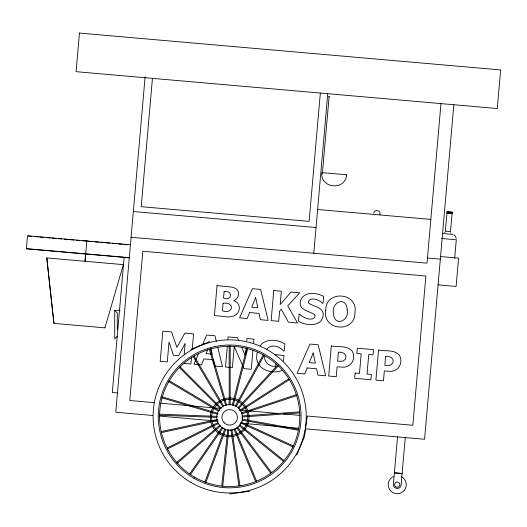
<?xml version="1.0" encoding="UTF-8"?>
<svg xmlns="http://www.w3.org/2000/svg" width="527" height="527" viewBox="0 0 527 527"><rect width="100%" height="100%" fill="white"/><g stroke="black" fill="none" stroke-linecap="round" stroke-linejoin="round"><path stroke-width="0.79" d="M264.752 355.745C263.559 362.128 269.62 367.029 275.654 366.357L275.911 363.406M85.664 253.823L85.045 261.352L86.889 240.45L86.823 241.076M124.135 257.393L112.317 392.49L117.462 392.944M145.116 76.889L115.775 412.239L152.632 415.467M152.448 78.352L141.223 206.676L309.112 221.36L320.337 93.042M184.18 354.546L185.161 343.373L178.554 355.765L173.403 355.317L169.048 341.964L167.303 361.911L160.188 361.291L162.823 331.193L171.532 331.957L176.907 347.392L184.852 333.123L193.567 333.881L192.21 349.335M191.499 357.471L190.932 363.979L184.167 363.386M227.275 346.667L225.497 367.003L232.407 367.609L234.245 346.628L244.008 368.623L251.287 369.256L252.92 350.554M227.914 339.348L228.125 336.905L237.407 337.721L238.375 339.889M245.635 354.23L246.181 347.965M246.801 340.91L247.005 338.558L253.915 339.164L253.559 343.229M283.5 360.916L283.981 355.462L274.692 354.645M313.789 253.243L327.748 93.687M322.346 173.95L329.098 96.751M397.549 436.896L393.386 484.346C392.76 489.287 400.856 489.991 401.106 485.018L405.27 437.568M440.954 103.812L427.008 263.151L131.085 237.255M453.819 104.939L424.571 439.261L305.798 428.866M447.133 213.053L447.245 211.762M447.463 213.079L447.575 211.795M447.93 213.119L448.042 211.834M448.503 213.172L448.615 211.88M449.149 213.224L449.261 211.94M449.821 213.283L449.933 211.999M450.473 213.343L450.585 212.058M451.059 213.395L451.171 212.104M451.54 213.435L451.652 212.15M451.889 213.468L452.001 212.177M452.179 212.197L452.067 213.481L446.968 213.033M454.676 258.276L456.296 239.778L441.639 238.5M221.768 485.222L227.829 429.577M222.71 486.157L228.856 429.689M307.175 416.422L304.534 436.481L296.793 455.17M257.281 352.556C253.039 367.984 270.358 375.422 282.683 370.277M373.715 213.316C374.018 208.685 381.581 210.352 379.895 214.687M232.236 405.263L246.899 347.84M233.237 405.52L247.697 348.894M104.945 327.847L123.344 264.633L46.784 257.934L53.919 323.387L104.952 327.853M204.937 481.928L224.864 428.741M205.905 482.291L225.833 429.103M207.572 349.895L206.057 353.61L212.197 354.151L211.011 348.663M198.521 353.755L193.923 364.243L201.505 364.901L203.923 358.92L212.592 359.684M202.454 344.77L206.722 335.034L214.97 335.758L216.32 341.318M445.203 231.788L444.663 232.618M235.147 406.271L263.164 354.981M236.05 406.772L264.073 355.475M189.727 473.799L222.196 427.193M190.576 474.392L223.046 427.786M266.807 349.23C271.142 343.624 279.639 346.18 283.559 350.962L284.244 351.022L284.863 343.966C277.538 339.223 266.003 338.215 260.107 345.738M238.276 407.364L277.558 365.204M238.474 408.675L278.315 365.909M117.31 336.259L114.728 338.841L114.728 310.423L120.156 310.423M177.006 462.159L219.996 425.039M177.059 463.483L220.668 425.816M239.792 410.25L288.282 379.117M240.352 411.119L289.527 379.539M85.11 261.346L85.012 261.339M167.56 447.739L217.658 422.766M167.283 449.03L218.857 423.326M190.932 349.315L209.621 341.568M241.234 412.97L295.917 394.802M241.557 413.952L297.024 395.527M161.17 431.593L217.499 419.452M161.387 432.608L217.717 420.467M229.68 493.918L249.739 491.276M241.959 415.968L299.441 411.897M242.031 417.002L299.514 412.924M159.773 414.202L217.361 416.376M159.74 415.236L216.498 417.377M328.453 96.698L329.744 96.81M317.616 209.496L430.836 219.403M442.581 233.494L452.851 234.396M133.331 211.525L316.035 227.512M440.552 256.557L458.569 258.131L456.092 286.438L438.075 284.863M427.463 257.999L440.328 259.126M130.426 244.772L27.496 235.767L26.35 248.836L129.28 257.848M28.293 236.043L31.561 236.333M34.011 236.544L38.096 236.9M39.729 237.045L43.813 237.4M46.264 237.618L50.348 237.973M51.982 238.118L56.066 238.474M58.517 238.691L61.784 238.975M64.235 239.192L68.319 239.548M69.953 239.693L74.037 240.048M76.487 240.259L79.761 240.549M82.212 240.76L86.296 241.122M87.93 241.261L92.014 241.616M94.465 241.834L98.549 242.189M100.183 242.334L104.267 242.69M105.901 242.835L109.985 243.191M112.435 243.408L116.52 243.764M118.153 243.909L122.238 244.264M123.871 244.409L127.956 244.765M26.37 248.632L129.299 257.637M214.72 366.061L222.499 366.739L217.868 347.675M154.306 402.648L129.767 400.5L142.824 251.254L425.888 276.016L412.825 425.269L307.294 416.034M160.854 403.221L220.576 408.445M239.39 410.092L246.755 410.737M249.205 410.955L277.841 413.458M283.566 413.958L299.929 415.388M159.187 416.04L218.158 421.198M240.272 423.135L277.953 426.429M279.593 426.574L281.227 426.718M282.867 426.863L298.427 428.22M394.4 472.765L402.114 473.437M394.4 472.923L402.114 473.595M241.919 419.051L298.618 429.321M242.545 420.21L297.63 430.19M161.941 396.772L217.987 413.359M161.644 397.766L217.691 414.347M241.122 422.028L293.519 446.007M240.694 422.964L293.084 446.949M169.141 380.652L219.337 410.592M168.607 381.541L218.099 411.053M453.991 234.923L455.368 236.208L456.296 238.527M239.614 424.709L283.803 460.394M238.962 425.513L283.157 461.197M114.728 310.423L117.31 313.012L117.31 329.843M180.102 366.818L221.333 408.241M179.371 367.55L220.602 408.972M237.479 426.942L271.471 472.449M236.656 427.562L270.647 473.068M194.147 356.12L223.428 405.75M193.257 356.647L222.961 406.982M450.947 233.165L450.657 232.572M241.933 347.846L245.174 355.073M234.871 428.576L256.544 481.072M233.916 428.965L255.588 481.467M210.168 348.446L226.729 405.355M209.41 349.526L225.734 405.645M213.376 359.75L214.384 364.48M231.933 429.512L239.943 485.742M230.912 429.657L238.922 485.887M46.804 257.94L53.932 323.387M230.194 345.738L230.194 405.006M229.159 345.738L229.159 405.006M401.06 476.487A9.038 9.038 0 0 1 404.334 490.288A9.038 9.038 0 0 1 390.151 490.288A9.038 9.038 0 0 1 393.425 476.487M325.739 310.271C321.944 330.679 355.132 333.598 354.908 312.827C358.749 292.393 325.508 289.475 325.739 310.271M347.188 309.626C349.671 321.029 334.283 327.432 333.459 313.506C331.009 301.991 346.371 295.614 347.188 309.626M79.452 33.082L76.079 71.679L497.271 108.529L500.65 69.933L79.452 33.082M217.045 285.594L214.41 315.686C221.3 315.495 229.146 318.861 235.569 315.054A8.07 8.07 0 0 0 238.896 310.666C240.411 306.53 238.178 301.787 233.784 300.765C236.821 299.54 239.047 296.154 238.461 292.709A5.81 5.81 0 0 0 235.786 288.559L232.677 287.215L217.045 285.594M223.073 303.288L222.414 310.825C233.843 314.586 234.778 301.319 223.073 303.288M224.08 291.767L223.527 298.137C232.032 301.596 233.244 289.725 224.08 291.767M273.783 290.555L271.148 320.653L278.704 321.312L279.593 311.147L281.253 309.211L288.388 322.162L297.524 322.959L287.755 305.851L299.711 292.821L290.963 292.057L280.173 304.58L281.339 291.214L273.783 290.555M299.112 314.099L298.486 321.253C305.97 325.917 321.457 327.135 323.143 315.732C324.362 306.727 312.9 307.037 308.282 302.682C308.782 295.917 319.54 299.672 322.366 303.216L323.031 303.275L323.637 296.405C316.648 292.63 304.652 291.181 300.765 299.87C297.116 310.719 309.929 310.482 315.179 315.284C314.533 322.623 302.762 317.913 299.804 314.158L299.112 314.099M331.325 345.936L328.696 376.028L336.252 376.693L337.115 366.851L344.019 367.187A11.284 11.284 0 0 0 350.442 364.414C353.94 361.094 354.796 355.152 352.148 351.087C347.089 345.132 338.044 347.352 331.325 345.936M338.393 352.214L337.609 361.232L343.143 361.153L345.416 359.124C347.78 354.375 342.478 351.614 338.393 352.214M355.145 373.05L354.684 378.307L370.896 379.723L371.357 374.466L367.029 374.091L368.742 354.506L373.07 354.882L373.531 349.625L357.319 348.209L356.858 353.465L361.186 353.841L359.473 373.426L355.145 373.05M378.544 350.066L375.909 380.165L383.465 380.823L384.328 370.982L391.232 371.318A11.284 11.284 0 0 0 397.661 368.544C401.152 365.224 402.015 359.282 399.367 355.218C394.301 349.263 385.257 351.483 378.544 350.066M385.612 356.344L384.822 365.363L390.355 365.283L392.635 363.255C395 358.505 389.69 355.745 385.612 356.344M447.087 211.749L445.387 231.149L450.493 231.597L452.192 212.197L447.087 211.749M346.687 174.786C345.429 190.939 320.212 188.732 321.78 172.606L346.654 174.78M249.574 312.57L247.156 318.552L239.574 317.886L252.374 288.684L260.621 289.402L268.157 320.39L260.378 319.711L259.034 313.4L249.574 312.57M307.122 367.951L304.705 373.933L297.123 373.268L309.922 344.065L318.17 344.783L325.706 375.771L317.919 375.086L316.582 368.781L307.122 367.951M255.648 297.603L251.708 307.261L257.855 307.794L255.648 297.603M313.196 352.985L309.257 362.642L315.403 363.175L313.196 352.985M223.224 428.543A12.918 12.918 0 0 0 242.591 417.358A12.918 12.918 0 0 0 223.224 406.172A12.918 12.918 0 0 0 223.224 428.543M193.982 478.252A71.395 71.395 0 0 0 301.075 416.422A71.395 71.395 0 0 0 193.982 354.592A71.395 71.395 0 0 0 193.982 478.252M191.4 482.732A76.56 76.56 0 0 0 306.24 416.422A76.56 76.56 0 0 0 191.4 350.119A76.56 76.56 0 0 0 191.4 482.732M194.628 477.139A70.104 70.104 0 0 0 299.784 416.422A70.104 70.104 0 0 0 194.628 355.712A70.104 70.104 0 0 0 194.628 477.139M219.99 434.136A19.374 19.374 0 0 0 249.054 417.358A19.374 19.374 0 0 0 219.99 400.579A19.374 19.374 0 0 0 219.99 434.136M220.635 433.016A18.083 18.083 0 0 0 247.762 417.358A18.083 18.083 0 0 0 220.635 401.699A18.083 18.083 0 0 0 220.635 433.016M224.199 422.838A7.747 7.747 0 0 0 237.163 419.36A7.747 7.747 0 0 0 227.671 409.874A7.747 7.747 0 0 0 224.199 422.838M395.764 486.796A2.582 2.582 0 0 0 399.815 484.906A2.582 2.582 0 0 0 396.152 482.337A2.582 2.582 0 0 0 395.764 486.796"/></g></svg>
